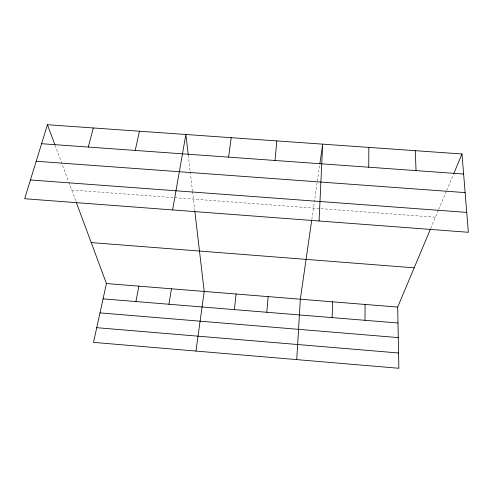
<?xml version="1.0" encoding="UTF-8"?>
<svg xmlns="http://www.w3.org/2000/svg" width="493" height="493" viewBox="0 0 493 493"><rect width="100%" height="100%" fill="white"/><g stroke="black" fill="none" stroke-linecap="round" stroke-linejoin="round"><path stroke-width="0.37" stroke-dasharray="2.46 1.85" d="M311.835 219.416L319.735 164.588M430.685 228.512L438.382 210.184M438.678 209.482L446.356 191.204M446.652 190.501L453.437 174.343M71.695 190.015L435.43 217.216M55.08 145.287L68.527 181.492M68.792 182.2L75.934 201.427M188.283 155.135L190.15 171.17M190.243 171.921L192.449 190.809M192.535 191.561L194.76 210.579"/><path stroke-width="0.74" d="M368.752 167.213L368.838 147.401M364.986 320.302L365.097 304.446M332.122 317.615L332.646 301.827M319.051 221L322.681 144.141L319.846 163.83M296.743 359.619L300.329 299.214L311.724 220.174M266.812 312.266L268.155 296.613M275.039 160.484L276.807 140.906M234.366 309.61L236.11 294.019M228.616 157.144L231.199 137.689M195.961 351.071L204.207 291.443L194.846 211.337M168.914 304.255L171.472 288.799M172.618 209.932L185.867 134.49L188.19 154.371M135.92 301.55L138.878 286.162M135.218 150.433L139.445 131.212M76.199 202.142L106.426 283.537L93.516 342.382L398.868 368.277L397.685 307.084L430.389 229.22M88.265 147.062L93.306 127.958M47.445 124.723L24.65 198.741L468.35 232.289L461.996 153.976L47.445 124.723L54.822 144.578M453.733 173.641L461.996 153.976M41.597 143.709L463.623 174.029M36.192 161.266L465.127 192.603M30.43 179.97L466.735 212.403M91.217 242.581L414.169 267.835M106.426 283.537L397.685 307.084M103.062 298.863L397.993 323.007M99.987 312.889L398.276 337.594M96.739 327.685L398.572 352.982M415.279 150.679L416.043 170.615"/></g></svg>
